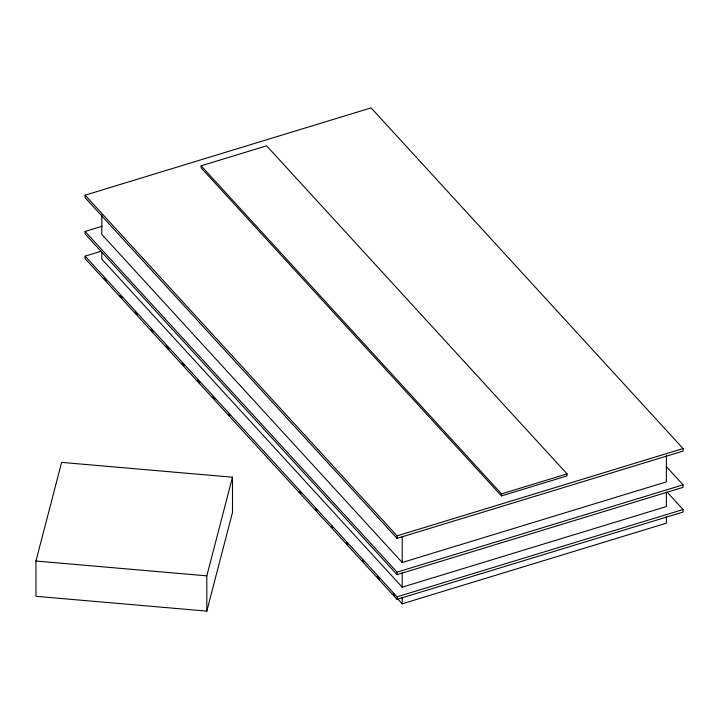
<?xml version="1.0" encoding="UTF-8"?>
<svg xmlns="http://www.w3.org/2000/svg" width="719" height="719" viewBox="0 0 719 719"><rect width="100%" height="100%" fill="white"/><g stroke="black" fill="none" stroke-linecap="round" stroke-linejoin="round"><path stroke-width="1.08" d="M35.95 561.027L61.618 462.38L232.48 477.2L232.48 512.476L206.811 611.123L35.95 596.303L35.95 561.027L206.811 575.847L232.48 477.2M85.112 195.173L371.103 107.877L683.05 448.557L683.05 451.083L397.05 538.369L85.112 197.689L85.112 195.173L397.05 535.853L397.05 538.369M201.113 165.81L266.632 145.813L567.039 473.893L567.039 475.906L501.52 495.903L201.113 167.824L201.113 165.81L501.52 493.89L501.52 495.903M666.396 466.649L683.05 484.84L683.05 487.365L397.05 574.652L85.112 233.972L85.112 231.446L102.242 226.215M667.151 492.164L683.05 509.528L683.05 512.054L397.05 599.34L85.112 258.66L85.112 256.144L101.172 251.237M501.52 493.89L567.039 473.893M397.05 535.853L683.05 448.557M101.792 214.819L101.792 234.421L402.2 562.501L666.369 481.874L666.369 455.738M85.112 231.446L397.05 572.135L683.05 484.84M101.792 252.459L101.792 259.11L402.2 587.189L666.369 506.562L666.369 492.156M85.112 256.144L397.05 596.824L683.05 509.528M397.67 598.873L402.2 603.816L666.369 523.189L666.369 516.682M104.048 278.208L106.313 280.689M119.902 295.518L122.158 297.99M134.992 312.001L137.257 314.473M150.837 329.302L153.102 331.783M165.927 345.785L168.947 349.083M181.772 363.095L184.037 365.567M197.617 380.396L199.882 382.876M212.716 396.879L214.972 399.351M228.561 414.189L230.071 415.834M299.571 491.742L301.081 493.396M315.416 509.052L316.926 510.697M331.261 526.353L332.771 528.007M346.36 542.836L347.87 544.49M362.205 560.146L363.715 561.791M377.295 576.629L379.56 579.101M393.14 593.93L394.65 595.584M402.2 536.365L402.2 562.501M402.2 572.782L402.2 587.189M402.2 597.309L402.2 603.816M397.05 572.135L397.05 574.652M397.05 596.824L397.05 599.34M206.811 575.847L206.811 611.123"/></g></svg>
